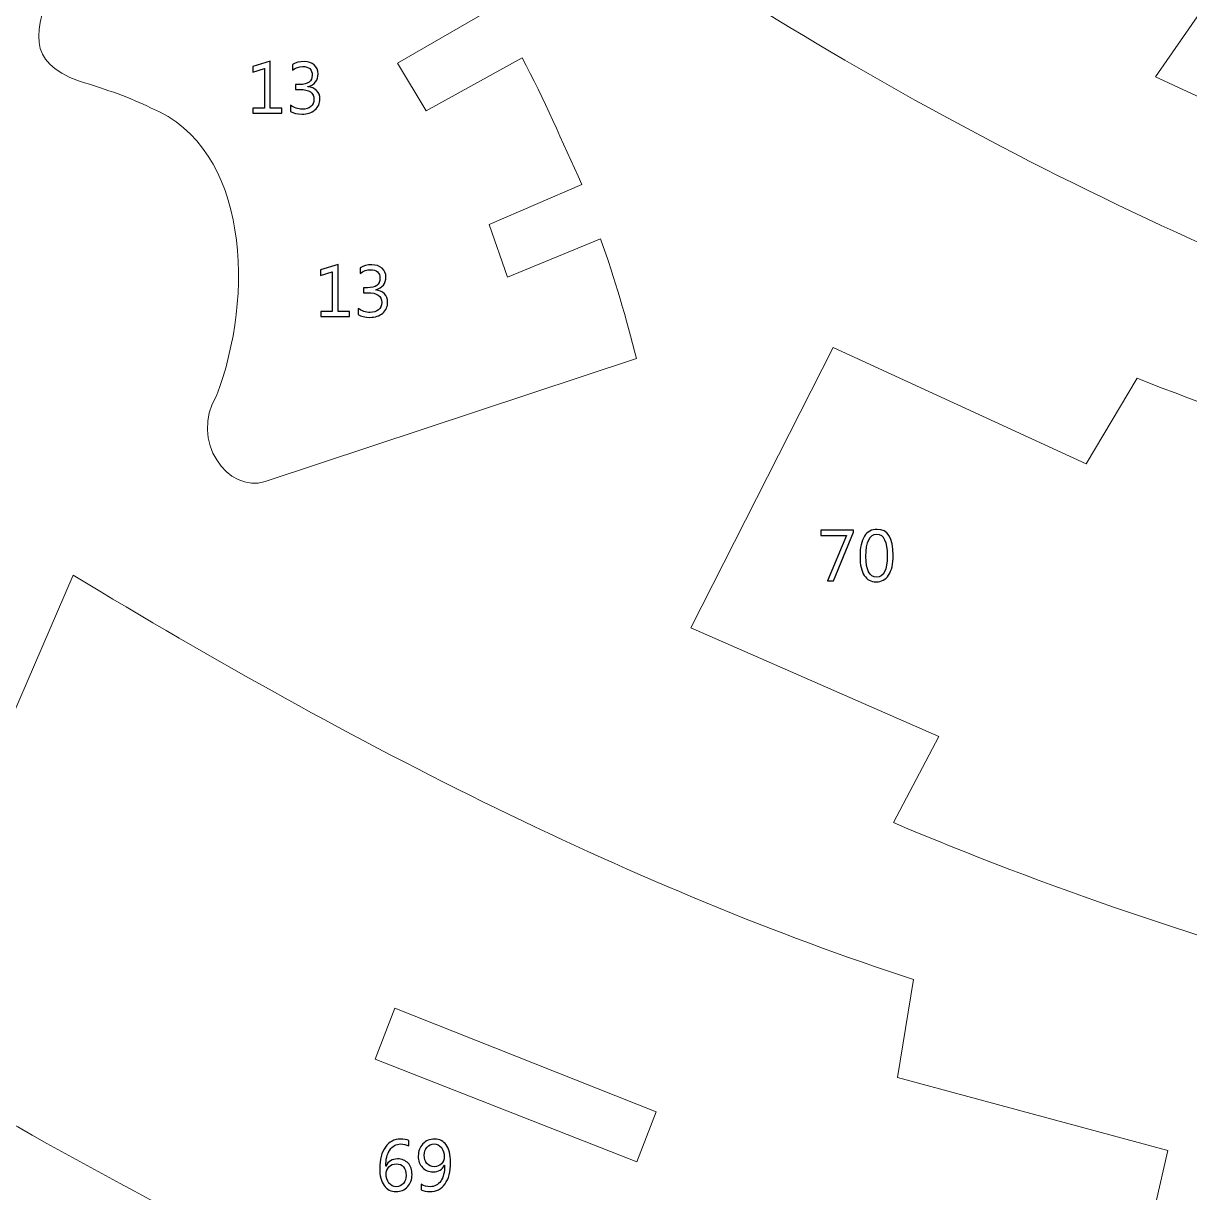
# Model space of a CAD drawing. Header units: centimetres. Extents: x -196 to 200, y -267 to 229.
# Drawn here: x 69.9 to 138.5, y -188.7 to -120 of the extents above; entities that cross this region are included whole.
import ezdxf

# ---------------------------------------------------------------- set-up
doc = ezdxf.new("R2010")
doc.units = ezdxf.units.CM
doc.header["$MEASUREMENT"] = 0
doc.layers.add('Camada 1', color=7, linetype='Continuous')
doc.layers.add('Camada 2', color=20, linetype='Continuous')

msp = doc.modelspace()

# ---------------------------------------------------------------- linework, layer by layer
at = {"layer": 'Camada 1', "lineweight": 9}
for points, knots in [([(72.549, -114.833), (72.367, -115.71), (72.107, -116.29), (71.643, -117.443), (71.643, -117.443), (70.612, -120.453), (70.022, -122.19), (73.215, -123.368), (73.215, -123.368), (74.856, -123.845), (76.237, -124.366), (77.403, -124.923), (77.403, -124.923), (83.232, -127.334), (83.511, -136.025), (81.277, -141.868), (81.277, -141.868), (79.673, -144.482), (81.959, -147.637), (84.142, -146.905), (84.142, -146.905), (84.142, -146.905), (105.98, -139.677), (105.98, -139.677), (105.98, -139.677), (105.352, -137.307), (104.71, -135.013), (103.865, -132.643), (103.865, -132.643), (103.865, -132.643), (98.387, -134.885), (98.387, -134.885), (98.387, -134.885), (98.387, -134.885), (97.304, -131.796), (97.304, -131.796), (97.304, -131.796), (97.304, -131.796), (102.758, -129.44), (102.758, -129.44), (102.758, -129.44), (101.573, -126.874), (100.557, -124.432), (99.246, -121.995), (99.246, -121.995), (99.246, -121.995), (93.611, -125.109), (93.611, -125.109), (93.611, -125.109), (93.611, -125.109), (91.923, -122.31), (91.923, -122.31), (91.923, -122.31), (91.923, -122.31), (97.523, -119.079), (97.523, -119.079), (97.523, -119.079), (96.238, -116.905), (95.022, -115.05), (93.666, -113.077), (93.666, -113.077), (93.666, -113.077), (88.471, -116.509), (88.471, -116.509), (88.471, -116.509), (88.471, -116.509), (86.695, -113.81), (86.695, -113.81), (86.695, -113.81), (86.695, -113.81), (91.574, -110.498), (91.574, -110.498), (91.574, -110.498), (90.125, -108.481), (88.778, -106.324), (87.444, -104.26), (87.444, -104.26), (87.444, -104.26), (82.119, -107.53), (82.119, -107.53), (82.119, -107.53), (82.119, -107.53), (80.676, -104.692), (80.676, -104.692), (80.676, -104.692), (80.676, -104.692), (85.937, -101.242), (85.937, -101.242), (85.937, -101.242), (80.864, -91.251), (87.783, -83.659), (95.45, -82.032), (95.45, -82.032), (111.827, -78.736), (125.912, -80.217), (140.985, -88.407), (140.985, -88.407), (151.218, -93.703), (161.314, -100.031), (171.328, -106.398), (171.328, -106.398), (177.467, -109.724), (181.699, -112.987), (188.716, -115.384), (188.716, -115.384), (190.896, -116.055), (192.133, -116.453), (192.952, -116.022), (192.952, -116.022), (196.214, -110.745), (198.19, -102.955), (197.776, -85.435), (197.776, -85.435), (196.669, -70.351), (195.551, -62.919), (192.218, -57.673), (192.218, -57.673), (186.973, -54.716), (169.867, -55.257), (147.136, -57.508), (147.136, -57.508), (131.267, -58.685), (114.668, -61.735), (97.149, -61.45), (97.149, -61.45), (89.243, -61.195), (83.236, -50.973), (75.512, -39.291), (75.512, -39.291), (71.321, -39.98), (67.901, -39.301), (65.657, -37.387), (65.657, -37.387), (63.487, -35.267), (62.27, -32.758), (62.315, -29.791), (62.315, -29.791), (62.324, -28.945), (61.732, -28.634), (60.794, -28.974), (60.794, -28.974), (49.44, -31.305), (38.672, -32.623), (28.761, -32.549), (28.761, -32.549), (28.761, -32.549), (22.226, -32.667), (22.226, -32.667), (22.226, -32.667), (13.207, -32.835), (7.663, -34.522), (6.225, -40.138), (6.225, -40.138), (5.891, -41.772), (5.965, -52.796), (5.949, -54.917), (5.949, -54.917), (5.949, -54.917), (5.985, -77.124), (5.985, -77.124), (5.985, -77.124), (5.985, -77.124), (26.583, -77.152), (26.583, -77.152), (26.583, -77.152), (26.583, -77.152), (26.551, -80.432), (26.551, -80.432), (26.551, -80.432), (26.551, -80.432), (5.981, -80.488), (5.981, -80.488), (5.981, -80.488), (5.981, -80.488), (6.076, -108.129), (6.076, -108.129), (6.076, -108.129), (6.076, -108.129), (12.015, -108.726), (12.015, -108.726), (12.015, -108.726), (12.015, -108.726), (14.903, -92.526), (14.903, -92.526), (14.903, -92.526), (14.903, -92.526), (33.333, -95.25), (33.333, -95.25), (33.333, -95.25), (33.333, -95.25), (30.302, -110.86), (30.302, -110.86), (30.302, -110.86), (30.302, -110.86), (39.992, -111.857), (39.992, -111.857), (39.992, -111.857), (40.037, -107.986), (40.484, -104.303), (41.449, -100.895), (41.449, -100.895), (42.749, -96.388), (44.348, -92.988), (46.73, -92.214), (46.73, -92.214), (46.73, -92.214), (66.166, -92.217), (66.166, -92.217), (66.166, -92.217), (67.551, -92.289), (68.173, -94.511), (67.715, -97.98), (67.715, -97.98), (67.349, -101.738), (64.736, -104.845), (63.332, -108.783), (63.332, -108.783), (62.403, -111.39), (62.638, -111.893), (64.698, -111.879), (64.698, -111.879), (64.698, -111.879), (71.124, -111.848), (71.124, -111.848), (71.124, -111.848), (71.986, -112.123), (72.777, -113.24), (72.549, -114.833)], [0, 0, 0, 0, 0.017241, 0.017241, 0.017241, 0.017241, 0.034483, 0.034483, 0.034483, 0.034483, 0.051724, 0.051724, 0.051724, 0.051724, 0.068966, 0.068966, 0.068966, 0.068966, 0.086207, 0.086207, 0.086207, 0.086207, 0.103448, 0.103448, 0.103448, 0.103448, 0.12069, 0.12069, 0.12069, 0.12069, 0.137931, 0.137931, 0.137931, 0.137931, 0.155172, 0.155172, 0.155172, 0.155172, 0.172414, 0.172414, 0.172414, 0.172414, 0.189655, 0.189655, 0.189655, 0.189655, 0.206897, 0.206897, 0.206897, 0.206897, 0.224138, 0.224138, 0.224138, 0.224138, 0.241379, 0.241379, 0.241379, 0.241379, 0.258621, 0.258621, 0.258621, 0.258621, 0.275862, 0.275862, 0.275862, 0.275862, 0.293103, 0.293103, 0.293103, 0.293103, 0.310345, 0.310345, 0.310345, 0.310345, 0.327586, 0.327586, 0.327586, 0.327586, 0.344828, 0.344828, 0.344828, 0.344828, 0.362069, 0.362069, 0.362069, 0.362069, 0.37931, 0.37931, 0.37931, 0.37931, 0.396552, 0.396552, 0.396552, 0.396552, 0.413793, 0.413793, 0.413793, 0.413793, 0.431034, 0.431034, 0.431034, 0.431034, 0.448276, 0.448276, 0.448276, 0.448276, 0.465517, 0.465517, 0.465517, 0.465517, 0.482759, 0.482759, 0.482759, 0.482759, 0.5, 0.5, 0.5, 0.5, 0.517241, 0.517241, 0.517241, 0.517241, 0.534483, 0.534483, 0.534483, 0.534483, 0.551724, 0.551724, 0.551724, 0.551724, 0.568966, 0.568966, 0.568966, 0.568966, 0.586207, 0.586207, 0.586207, 0.586207, 0.603448, 0.603448, 0.603448, 0.603448, 0.62069, 0.62069, 0.62069, 0.62069, 0.637931, 0.637931, 0.637931, 0.637931, 0.655172, 0.655172, 0.655172, 0.655172, 0.672414, 0.672414, 0.672414, 0.672414, 0.689655, 0.689655, 0.689655, 0.689655, 0.706897, 0.706897, 0.706897, 0.706897, 0.724138, 0.724138, 0.724138, 0.724138, 0.741379, 0.741379, 0.741379, 0.741379, 0.758621, 0.758621, 0.758621, 0.758621, 0.775862, 0.775862, 0.775862, 0.775862, 0.793103, 0.793103, 0.793103, 0.793103, 0.810345, 0.810345, 0.810345, 0.810345, 0.827586, 0.827586, 0.827586, 0.827586, 0.844828, 0.844828, 0.844828, 0.844828, 0.862069, 0.862069, 0.862069, 0.862069, 0.87931, 0.87931, 0.87931, 0.87931, 0.896552, 0.896552, 0.896552, 0.896552, 0.913793, 0.913793, 0.913793, 0.913793, 0.931034, 0.931034, 0.931034, 0.931034, 0.948276, 0.948276, 0.948276, 0.948276, 0.965517, 0.965517, 0.965517, 0.965517, 1, 1, 1, 1]), ([(100.119, -110.354), (100.119, -110.354), (120.239, -88.184), (120.239, -88.184), (120.239, -88.184), (134.983, -98.226), (151.187, -106.417), (168.782, -112.844), (168.782, -112.844), (168.782, -112.844), (164.819, -119.521), (164.819, -119.521), (164.819, -119.521), (164.819, -119.521), (145.181, -110.591), (145.181, -110.591), (145.181, -110.591), (145.181, -110.591), (136.499, -123.117), (136.499, -123.117), (136.499, -123.117), (136.499, -123.117), (157.447, -132.815), (157.447, -132.815), (157.447, -132.815), (157.447, -132.815), (153.954, -138.951), (153.954, -138.951), (153.954, -138.951), (134.158, -131.661), (116.306, -122.017), (100.119, -110.354)], [0, 0, 0, 0, 0.111111, 0.111111, 0.111111, 0.111111, 0.222222, 0.222222, 0.222222, 0.222222, 0.333333, 0.333333, 0.333333, 0.333333, 0.444444, 0.444444, 0.444444, 0.444444, 0.555556, 0.555556, 0.555556, 0.555556, 0.666667, 0.666667, 0.666667, 0.666667, 0.777778, 0.777778, 0.777778, 0.777778, 1, 1, 1, 1]), ([(117.54, -139.036), (117.54, -139.036), (132.419, -145.867), (132.419, -145.867), (132.419, -145.867), (132.419, -145.867), (135.404, -140.832), (135.404, -140.832), (135.404, -140.832), (151.179, -147.121), (169.142, -151.221), (188.373, -154.05), (188.373, -154.05), (188.373, -154.05), (179.868, -182.72), (179.868, -182.72), (179.868, -182.72), (158.743, -179.769), (139.087, -174.613), (121.088, -166.97), (121.088, -166.97), (121.088, -166.97), (123.748, -161.903), (123.748, -161.903), (123.748, -161.903), (123.748, -161.903), (109.164, -155.519), (109.164, -155.519), (109.164, -155.519), (109.164, -155.519), (117.54, -139.036), (117.54, -139.036)], [0, 0, 0, 0, 0.111111, 0.111111, 0.111111, 0.111111, 0.222222, 0.222222, 0.222222, 0.222222, 0.333333, 0.333333, 0.333333, 0.333333, 0.444444, 0.444444, 0.444444, 0.444444, 0.555556, 0.555556, 0.555556, 0.555556, 0.666667, 0.666667, 0.666667, 0.666667, 0.777778, 0.777778, 0.777778, 0.777778, 1, 1, 1, 1]), ([(137.205, -186.246), (137.205, -186.246), (121.328, -181.951), (121.328, -181.951), (121.328, -181.951), (121.328, -181.951), (122.251, -176.189), (122.251, -176.189), (122.251, -176.189), (106.028, -170.906), (89.52, -162.548), (72.846, -152.408), (72.846, -152.408), (72.846, -152.408), (61.029, -179.783), (61.029, -179.783), (61.029, -179.783), (79.243, -191.043), (97.737, -199.676), (116.547, -205.347), (116.547, -205.347), (116.547, -205.347), (117.742, -199.768), (117.742, -199.768), (117.742, -199.768), (117.742, -199.768), (133.104, -204.216), (133.104, -204.216), (133.104, -204.216), (133.104, -204.216), (137.205, -186.246), (137.205, -186.246)], [0, 0, 0, 0, 0.111111, 0.111111, 0.111111, 0.111111, 0.222222, 0.222222, 0.222222, 0.222222, 0.333333, 0.333333, 0.333333, 0.333333, 0.444444, 0.444444, 0.444444, 0.444444, 0.555556, 0.555556, 0.555556, 0.555556, 0.666667, 0.666667, 0.666667, 0.666667, 0.777778, 0.777778, 0.777778, 0.777778, 1, 1, 1, 1]), ([(107.133, -183.978), (107.133, -183.978), (105.988, -186.928), (105.988, -186.928), (105.988, -186.928), (105.988, -186.928), (90.607, -180.879), (90.607, -180.879), (90.607, -180.879), (90.607, -180.879), (91.762, -177.885), (91.762, -177.885), (91.762, -177.885), (91.762, -177.885), (107.133, -183.978), (107.133, -183.978)], [0, 0, 0, 0, 0.2, 0.2, 0.2, 0.2, 0.4, 0.4, 0.4, 0.4, 0.6, 0.6, 0.6, 0.6, 1, 1, 1, 1])]:
    msp.add_open_spline(points, degree=3, knots=knots, dxfattribs=at)
at = {"layer": 'Camada 2'}
for points, knots in [([(85.112, -125.25), (85.112, -125.25), (83.422, -125.25), (83.422, -125.25), (83.422, -125.25), (83.422, -125.25), (83.422, -124.951), (83.422, -124.951), (83.422, -124.951), (83.422, -124.951), (84.096, -124.951), (84.096, -124.951), (84.096, -124.951), (84.096, -124.951), (84.096, -122.628), (84.096, -122.628), (84.096, -122.628), (84.096, -122.628), (83.405, -122.834), (83.405, -122.834), (83.405, -122.834), (83.405, -122.834), (83.405, -122.51), (83.405, -122.51), (83.405, -122.51), (83.405, -122.51), (84.438, -122.194), (84.438, -122.194), (84.438, -122.194), (84.438, -122.194), (84.438, -124.951), (84.438, -124.951), (84.438, -124.951), (84.438, -124.951), (85.112, -124.951), (85.112, -124.951), (85.112, -124.951), (85.112, -124.951), (85.112, -125.25), (85.112, -125.25)], [0, 0, 0, 0, 0.090909, 0.090909, 0.090909, 0.090909, 0.181818, 0.181818, 0.181818, 0.181818, 0.272727, 0.272727, 0.272727, 0.272727, 0.363636, 0.363636, 0.363636, 0.363636, 0.454545, 0.454545, 0.454545, 0.454545, 0.545455, 0.545455, 0.545455, 0.545455, 0.636364, 0.636364, 0.636364, 0.636364, 0.727273, 0.727273, 0.727273, 0.727273, 0.818182, 0.818182, 0.818182, 0.818182, 1, 1, 1, 1]), ([(85.628, -125.139), (85.628, -125.139), (85.628, -124.772), (85.628, -124.772), (85.628, -124.772), (85.832, -124.934), (86.064, -125.015), (86.32, -125.015), (86.32, -125.015), (86.529, -125.015), (86.696, -124.963), (86.82, -124.858), (86.82, -124.858), (86.945, -124.754), (87.007, -124.613), (87.007, -124.437), (87.007, -124.437), (87.007, -124.045), (86.729, -123.85), (86.175, -123.85), (86.175, -123.85), (86.175, -123.85), (85.927, -123.85), (85.927, -123.85), (85.927, -123.85), (85.927, -123.85), (85.927, -123.56), (85.927, -123.56), (85.927, -123.56), (85.927, -123.56), (86.163, -123.56), (86.163, -123.56), (86.163, -123.56), (86.658, -123.56), (86.904, -123.376), (86.904, -123.01), (86.904, -123.01), (86.904, -122.67), (86.716, -122.501), (86.339, -122.501), (86.339, -122.501), (86.128, -122.501), (85.93, -122.572), (85.743, -122.715), (85.743, -122.715), (85.743, -122.715), (85.743, -122.382), (85.743, -122.382), (85.743, -122.382), (85.935, -122.268), (86.162, -122.211), (86.424, -122.211), (86.424, -122.211), (86.675, -122.211), (86.877, -122.278), (87.028, -122.411), (87.028, -122.411), (87.179, -122.544), (87.254, -122.715), (87.254, -122.924), (87.254, -122.924), (87.254, -123.317), (87.054, -123.57), (86.654, -123.683), (86.654, -123.683), (86.654, -123.683), (86.654, -123.691), (86.654, -123.691), (86.654, -123.691), (86.869, -123.712), (87.039, -123.787), (87.166, -123.917), (87.166, -123.917), (87.293, -124.047), (87.357, -124.21), (87.357, -124.404), (87.357, -124.404), (87.357, -124.673), (87.261, -124.889), (87.068, -125.054), (87.068, -125.054), (86.875, -125.218), (86.621, -125.301), (86.306, -125.301), (86.306, -125.301), (86.022, -125.301), (85.796, -125.247), (85.628, -125.139)], [0, 0, 0, 0, 0.043478, 0.043478, 0.043478, 0.043478, 0.086957, 0.086957, 0.086957, 0.086957, 0.130435, 0.130435, 0.130435, 0.130435, 0.173913, 0.173913, 0.173913, 0.173913, 0.217391, 0.217391, 0.217391, 0.217391, 0.26087, 0.26087, 0.26087, 0.26087, 0.304348, 0.304348, 0.304348, 0.304348, 0.347826, 0.347826, 0.347826, 0.347826, 0.391304, 0.391304, 0.391304, 0.391304, 0.434783, 0.434783, 0.434783, 0.434783, 0.478261, 0.478261, 0.478261, 0.478261, 0.521739, 0.521739, 0.521739, 0.521739, 0.565217, 0.565217, 0.565217, 0.565217, 0.608696, 0.608696, 0.608696, 0.608696, 0.652174, 0.652174, 0.652174, 0.652174, 0.695652, 0.695652, 0.695652, 0.695652, 0.73913, 0.73913, 0.73913, 0.73913, 0.782609, 0.782609, 0.782609, 0.782609, 0.826087, 0.826087, 0.826087, 0.826087, 0.869565, 0.869565, 0.869565, 0.869565, 0.913043, 0.913043, 0.913043, 0.913043, 1, 1, 1, 1]), ([(89.096, -137.203), (89.096, -137.203), (87.406, -137.203), (87.406, -137.203), (87.406, -137.203), (87.406, -137.203), (87.406, -136.904), (87.406, -136.904), (87.406, -136.904), (87.406, -136.904), (88.08, -136.904), (88.08, -136.904), (88.08, -136.904), (88.08, -136.904), (88.08, -134.581), (88.08, -134.581), (88.08, -134.581), (88.08, -134.581), (87.389, -134.787), (87.389, -134.787), (87.389, -134.787), (87.389, -134.787), (87.389, -134.463), (87.389, -134.463), (87.389, -134.463), (87.389, -134.463), (88.422, -134.147), (88.422, -134.147), (88.422, -134.147), (88.422, -134.147), (88.422, -136.904), (88.422, -136.904), (88.422, -136.904), (88.422, -136.904), (89.096, -136.904), (89.096, -136.904), (89.096, -136.904), (89.096, -136.904), (89.096, -137.203), (89.096, -137.203)], [0, 0, 0, 0, 0.090909, 0.090909, 0.090909, 0.090909, 0.181818, 0.181818, 0.181818, 0.181818, 0.272727, 0.272727, 0.272727, 0.272727, 0.363636, 0.363636, 0.363636, 0.363636, 0.454545, 0.454545, 0.454545, 0.454545, 0.545455, 0.545455, 0.545455, 0.545455, 0.636364, 0.636364, 0.636364, 0.636364, 0.727273, 0.727273, 0.727273, 0.727273, 0.818182, 0.818182, 0.818182, 0.818182, 1, 1, 1, 1]), ([(89.613, -137.092), (89.613, -137.092), (89.613, -136.725), (89.613, -136.725), (89.613, -136.725), (89.817, -136.887), (90.048, -136.968), (90.305, -136.968), (90.305, -136.968), (90.514, -136.968), (90.68, -136.916), (90.805, -136.811), (90.805, -136.811), (90.929, -136.707), (90.991, -136.566), (90.991, -136.389), (90.991, -136.389), (90.991, -135.998), (90.714, -135.803), (90.16, -135.803), (90.16, -135.803), (90.16, -135.803), (89.911, -135.803), (89.911, -135.803), (89.911, -135.803), (89.911, -135.803), (89.911, -135.512), (89.911, -135.512), (89.911, -135.512), (89.911, -135.512), (90.147, -135.512), (90.147, -135.512), (90.147, -135.512), (90.642, -135.512), (90.889, -135.329), (90.889, -134.963), (90.889, -134.963), (90.889, -134.623), (90.7, -134.454), (90.323, -134.454), (90.323, -134.454), (90.113, -134.454), (89.914, -134.525), (89.728, -134.667), (89.728, -134.667), (89.728, -134.667), (89.728, -134.335), (89.728, -134.335), (89.728, -134.335), (89.92, -134.221), (90.147, -134.164), (90.408, -134.164), (90.408, -134.164), (90.66, -134.164), (90.861, -134.231), (91.012, -134.364), (91.012, -134.364), (91.163, -134.497), (91.239, -134.668), (91.239, -134.877), (91.239, -134.877), (91.239, -135.27), (91.039, -135.523), (90.638, -135.635), (90.638, -135.635), (90.638, -135.635), (90.638, -135.644), (90.638, -135.644), (90.638, -135.644), (90.853, -135.665), (91.024, -135.74), (91.15, -135.87), (91.15, -135.87), (91.278, -136), (91.341, -136.163), (91.341, -136.357), (91.341, -136.357), (91.341, -136.626), (91.245, -136.842), (91.052, -137.007), (91.052, -137.007), (90.859, -137.171), (90.606, -137.254), (90.29, -137.254), (90.29, -137.254), (90.007, -137.254), (89.78, -137.2), (89.613, -137.092)], [0, 0, 0, 0, 0.043478, 0.043478, 0.043478, 0.043478, 0.086957, 0.086957, 0.086957, 0.086957, 0.130435, 0.130435, 0.130435, 0.130435, 0.173913, 0.173913, 0.173913, 0.173913, 0.217391, 0.217391, 0.217391, 0.217391, 0.26087, 0.26087, 0.26087, 0.26087, 0.304348, 0.304348, 0.304348, 0.304348, 0.347826, 0.347826, 0.347826, 0.347826, 0.391304, 0.391304, 0.391304, 0.391304, 0.434783, 0.434783, 0.434783, 0.434783, 0.478261, 0.478261, 0.478261, 0.478261, 0.521739, 0.521739, 0.521739, 0.521739, 0.565217, 0.565217, 0.565217, 0.565217, 0.608696, 0.608696, 0.608696, 0.608696, 0.652174, 0.652174, 0.652174, 0.652174, 0.695652, 0.695652, 0.695652, 0.695652, 0.73913, 0.73913, 0.73913, 0.73913, 0.782609, 0.782609, 0.782609, 0.782609, 0.826087, 0.826087, 0.826087, 0.826087, 0.869565, 0.869565, 0.869565, 0.869565, 0.913043, 0.913043, 0.913043, 0.913043, 1, 1, 1, 1]), ([(118.741, -149.88), (118.741, -149.88), (117.559, -152.76), (117.559, -152.76), (117.559, -152.76), (117.559, -152.76), (117.204, -152.76), (117.204, -152.76), (117.204, -152.76), (117.204, -152.76), (118.323, -150.08), (118.323, -150.08), (118.323, -150.08), (118.323, -150.08), (116.816, -150.08), (116.816, -150.08), (116.816, -150.08), (116.816, -150.08), (116.816, -149.773), (116.816, -149.773), (116.816, -149.773), (116.816, -149.773), (118.741, -149.773), (118.741, -149.773), (118.741, -149.773), (118.741, -149.773), (118.741, -149.88), (118.741, -149.88)], [0, 0, 0, 0, 0.125, 0.125, 0.125, 0.125, 0.25, 0.25, 0.25, 0.25, 0.375, 0.375, 0.375, 0.375, 0.5, 0.5, 0.5, 0.5, 0.625, 0.625, 0.625, 0.625, 0.75, 0.75, 0.75, 0.75, 1, 1, 1, 1]), ([(120.058, -152.812), (119.762, -152.812), (119.531, -152.684), (119.365, -152.43), (119.365, -152.43), (119.2, -152.176), (119.116, -151.808), (119.116, -151.327), (119.116, -151.327), (119.116, -150.799), (119.203, -150.399), (119.376, -150.129), (119.376, -150.129), (119.549, -149.858), (119.799, -149.722), (120.125, -149.722), (120.125, -149.722), (120.75, -149.722), (121.063, -150.232), (121.063, -151.254), (121.063, -151.254), (121.063, -151.76), (120.974, -152.146), (120.798, -152.413), (120.798, -152.413), (120.622, -152.679), (120.375, -152.812), (120.058, -152.812)], [0, 0, 0, 0, 0.125, 0.125, 0.125, 0.125, 0.25, 0.25, 0.25, 0.25, 0.375, 0.375, 0.375, 0.375, 0.5, 0.5, 0.5, 0.5, 0.625, 0.625, 0.625, 0.625, 0.75, 0.75, 0.75, 0.75, 1, 1, 1, 1]), ([(120.106, -150.012), (119.68, -150.012), (119.466, -150.445), (119.466, -151.311), (119.466, -151.311), (119.466, -152.121), (119.676, -152.526), (120.094, -152.526), (120.094, -152.526), (120.506, -152.526), (120.713, -152.114), (120.713, -151.291), (120.713, -151.291), (120.713, -150.438), (120.511, -150.012), (120.106, -150.012)], [0, 0, 0, 0, 0.2, 0.2, 0.2, 0.2, 0.4, 0.4, 0.4, 0.4, 0.6, 0.6, 0.6, 0.6, 1, 1, 1, 1]), ([(92.59, -185.666), (92.59, -185.666), (92.59, -185.989), (92.59, -185.989), (92.59, -185.989), (92.436, -185.911), (92.274, -185.871), (92.103, -185.871), (92.103, -185.871), (91.838, -185.871), (91.626, -185.989), (91.467, -186.225), (91.467, -186.225), (91.308, -186.461), (91.229, -186.778), (91.229, -187.174), (91.229, -187.174), (91.229, -187.174), (91.237, -187.174), (91.237, -187.174), (91.237, -187.174), (91.376, -186.891), (91.603, -186.75), (91.92, -186.75), (91.92, -186.75), (92.181, -186.75), (92.388, -186.834), (92.542, -187.001), (92.542, -187.001), (92.697, -187.169), (92.774, -187.393), (92.774, -187.674), (92.774, -187.674), (92.774, -187.967), (92.685, -188.207), (92.509, -188.392), (92.509, -188.392), (92.333, -188.578), (92.109, -188.67), (91.837, -188.67), (91.837, -188.67), (91.537, -188.67), (91.301, -188.551), (91.13, -188.312), (91.13, -188.312), (90.96, -188.073), (90.874, -187.737), (90.874, -187.305), (90.874, -187.305), (90.874, -186.78), (90.986, -186.362), (91.209, -186.05), (91.209, -186.05), (91.433, -185.737), (91.728, -185.58), (92.094, -185.58), (92.094, -185.58), (92.303, -185.58), (92.468, -185.609), (92.59, -185.666)], [0, 0, 0, 0, 0.0625, 0.0625, 0.0625, 0.0625, 0.125, 0.125, 0.125, 0.125, 0.1875, 0.1875, 0.1875, 0.1875, 0.25, 0.25, 0.25, 0.25, 0.3125, 0.3125, 0.3125, 0.3125, 0.375, 0.375, 0.375, 0.375, 0.4375, 0.4375, 0.4375, 0.4375, 0.5, 0.5, 0.5, 0.5, 0.5625, 0.5625, 0.5625, 0.5625, 0.625, 0.625, 0.625, 0.625, 0.6875, 0.6875, 0.6875, 0.6875, 0.75, 0.75, 0.75, 0.75, 0.8125, 0.8125, 0.8125, 0.8125, 0.875, 0.875, 0.875, 0.875, 1, 1, 1, 1]), ([(93.303, -188.571), (93.303, -188.571), (93.303, -188.243), (93.303, -188.243), (93.303, -188.243), (93.469, -188.337), (93.646, -188.384), (93.832, -188.384), (93.832, -188.384), (94.102, -188.384), (94.314, -188.275), (94.464, -188.057), (94.464, -188.057), (94.614, -187.838), (94.69, -187.527), (94.69, -187.125), (94.69, -187.125), (94.687, -187.127), (94.684, -187.127), (94.681, -187.125), (94.681, -187.125), (94.554, -187.381), (94.331, -187.51), (94.016, -187.51), (94.016, -187.51), (93.759, -187.51), (93.55, -187.423), (93.386, -187.249), (93.386, -187.249), (93.222, -187.076), (93.141, -186.852), (93.141, -186.578), (93.141, -186.578), (93.141, -186.287), (93.23, -186.047), (93.41, -185.861), (93.41, -185.861), (93.59, -185.674), (93.82, -185.58), (94.101, -185.58), (94.101, -185.58), (94.395, -185.58), (94.624, -185.697), (94.789, -185.93), (94.789, -185.93), (94.953, -186.162), (95.036, -186.502), (95.036, -186.946), (95.036, -186.946), (95.036, -187.498), (94.929, -187.924), (94.715, -188.222), (94.715, -188.222), (94.501, -188.521), (94.204, -188.67), (93.823, -188.67), (93.823, -188.67), (93.624, -188.67), (93.45, -188.637), (93.303, -188.571)], [0, 0, 0, 0, 0.0625, 0.0625, 0.0625, 0.0625, 0.125, 0.125, 0.125, 0.125, 0.1875, 0.1875, 0.1875, 0.1875, 0.25, 0.25, 0.25, 0.25, 0.3125, 0.3125, 0.3125, 0.3125, 0.375, 0.375, 0.375, 0.375, 0.4375, 0.4375, 0.4375, 0.4375, 0.5, 0.5, 0.5, 0.5, 0.5625, 0.5625, 0.5625, 0.5625, 0.625, 0.625, 0.625, 0.625, 0.6875, 0.6875, 0.6875, 0.6875, 0.75, 0.75, 0.75, 0.75, 0.8125, 0.8125, 0.8125, 0.8125, 0.875, 0.875, 0.875, 0.875, 1, 1, 1, 1]), ([(94.069, -185.871), (93.904, -185.871), (93.767, -185.933), (93.656, -186.057), (93.656, -186.057), (93.546, -186.182), (93.491, -186.339), (93.491, -186.532), (93.491, -186.532), (93.491, -186.741), (93.545, -186.906), (93.653, -187.027), (93.653, -187.027), (93.761, -187.147), (93.907, -187.206), (94.092, -187.206), (94.092, -187.206), (94.253, -187.206), (94.389, -187.152), (94.501, -187.042), (94.501, -187.042), (94.612, -186.932), (94.668, -186.798), (94.668, -186.64), (94.668, -186.64), (94.668, -186.413), (94.613, -186.228), (94.502, -186.086), (94.502, -186.086), (94.391, -185.943), (94.247, -185.871), (94.069, -185.871)], [0, 0, 0, 0, 0.111111, 0.111111, 0.111111, 0.111111, 0.222222, 0.222222, 0.222222, 0.222222, 0.333333, 0.333333, 0.333333, 0.333333, 0.444444, 0.444444, 0.444444, 0.444444, 0.555556, 0.555556, 0.555556, 0.555556, 0.666667, 0.666667, 0.666667, 0.666667, 0.777778, 0.777778, 0.777778, 0.777778, 1, 1, 1, 1]), ([(91.844, -187.04), (91.667, -187.04), (91.525, -187.1), (91.415, -187.219), (91.415, -187.219), (91.305, -187.34), (91.25, -187.48), (91.25, -187.643), (91.25, -187.643), (91.25, -187.848), (91.305, -188.022), (91.414, -188.168), (91.414, -188.168), (91.522, -188.312), (91.667, -188.384), (91.848, -188.384), (91.848, -188.384), (92.02, -188.384), (92.16, -188.321), (92.265, -188.195), (92.265, -188.195), (92.371, -188.069), (92.424, -187.91), (92.424, -187.716), (92.424, -187.716), (92.424, -187.505), (92.373, -187.34), (92.271, -187.219), (92.271, -187.219), (92.17, -187.1), (92.027, -187.04), (91.844, -187.04)], [0, 0, 0, 0, 0.111111, 0.111111, 0.111111, 0.111111, 0.222222, 0.222222, 0.222222, 0.222222, 0.333333, 0.333333, 0.333333, 0.333333, 0.444444, 0.444444, 0.444444, 0.444444, 0.555556, 0.555556, 0.555556, 0.555556, 0.666667, 0.666667, 0.666667, 0.666667, 0.777778, 0.777778, 0.777778, 0.777778, 1, 1, 1, 1])]:
    msp.add_open_spline(points, degree=3, knots=knots, dxfattribs=at)
at = {"layer": 'Camada 2', "lineweight": 9}
for points, knots in [([(85.112, -125.25), (85.112, -125.25), (83.422, -125.25), (83.422, -125.25), (83.422, -125.25), (83.422, -125.25), (83.422, -124.951), (83.422, -124.951), (83.422, -124.951), (83.422, -124.951), (84.096, -124.951), (84.096, -124.951), (84.096, -124.951), (84.096, -124.951), (84.096, -122.628), (84.096, -122.628), (84.096, -122.628), (84.096, -122.628), (83.405, -122.834), (83.405, -122.834), (83.405, -122.834), (83.405, -122.834), (83.405, -122.51), (83.405, -122.51), (83.405, -122.51), (83.405, -122.51), (84.438, -122.194), (84.438, -122.194), (84.438, -122.194), (84.438, -122.194), (84.438, -124.951), (84.438, -124.951), (84.438, -124.951), (84.438, -124.951), (85.112, -124.951), (85.112, -124.951), (85.112, -124.951), (85.112, -124.951), (85.112, -125.25), (85.112, -125.25)], [0, 0, 0, 0, 0.090909, 0.090909, 0.090909, 0.090909, 0.181818, 0.181818, 0.181818, 0.181818, 0.272727, 0.272727, 0.272727, 0.272727, 0.363636, 0.363636, 0.363636, 0.363636, 0.454545, 0.454545, 0.454545, 0.454545, 0.545455, 0.545455, 0.545455, 0.545455, 0.636364, 0.636364, 0.636364, 0.636364, 0.727273, 0.727273, 0.727273, 0.727273, 0.818182, 0.818182, 0.818182, 0.818182, 1, 1, 1, 1]), ([(85.628, -125.139), (85.628, -125.139), (85.628, -124.772), (85.628, -124.772), (85.628, -124.772), (85.832, -124.934), (86.064, -125.015), (86.32, -125.015), (86.32, -125.015), (86.529, -125.015), (86.696, -124.963), (86.82, -124.858), (86.82, -124.858), (86.945, -124.754), (87.007, -124.613), (87.007, -124.437), (87.007, -124.437), (87.007, -124.045), (86.729, -123.85), (86.175, -123.85), (86.175, -123.85), (86.175, -123.85), (85.927, -123.85), (85.927, -123.85), (85.927, -123.85), (85.927, -123.85), (85.927, -123.56), (85.927, -123.56), (85.927, -123.56), (85.927, -123.56), (86.163, -123.56), (86.163, -123.56), (86.163, -123.56), (86.658, -123.56), (86.904, -123.376), (86.904, -123.01), (86.904, -123.01), (86.904, -122.67), (86.716, -122.501), (86.339, -122.501), (86.339, -122.501), (86.128, -122.501), (85.93, -122.572), (85.743, -122.715), (85.743, -122.715), (85.743, -122.715), (85.743, -122.382), (85.743, -122.382), (85.743, -122.382), (85.935, -122.268), (86.162, -122.211), (86.424, -122.211), (86.424, -122.211), (86.675, -122.211), (86.877, -122.278), (87.028, -122.411), (87.028, -122.411), (87.179, -122.544), (87.254, -122.715), (87.254, -122.924), (87.254, -122.924), (87.254, -123.317), (87.054, -123.57), (86.654, -123.683), (86.654, -123.683), (86.654, -123.683), (86.654, -123.691), (86.654, -123.691), (86.654, -123.691), (86.869, -123.712), (87.039, -123.787), (87.166, -123.917), (87.166, -123.917), (87.293, -124.047), (87.357, -124.21), (87.357, -124.404), (87.357, -124.404), (87.357, -124.673), (87.261, -124.889), (87.068, -125.054), (87.068, -125.054), (86.875, -125.218), (86.621, -125.301), (86.306, -125.301), (86.306, -125.301), (86.022, -125.301), (85.796, -125.247), (85.628, -125.139)], [0, 0, 0, 0, 0.043478, 0.043478, 0.043478, 0.043478, 0.086957, 0.086957, 0.086957, 0.086957, 0.130435, 0.130435, 0.130435, 0.130435, 0.173913, 0.173913, 0.173913, 0.173913, 0.217391, 0.217391, 0.217391, 0.217391, 0.26087, 0.26087, 0.26087, 0.26087, 0.304348, 0.304348, 0.304348, 0.304348, 0.347826, 0.347826, 0.347826, 0.347826, 0.391304, 0.391304, 0.391304, 0.391304, 0.434783, 0.434783, 0.434783, 0.434783, 0.478261, 0.478261, 0.478261, 0.478261, 0.521739, 0.521739, 0.521739, 0.521739, 0.565217, 0.565217, 0.565217, 0.565217, 0.608696, 0.608696, 0.608696, 0.608696, 0.652174, 0.652174, 0.652174, 0.652174, 0.695652, 0.695652, 0.695652, 0.695652, 0.73913, 0.73913, 0.73913, 0.73913, 0.782609, 0.782609, 0.782609, 0.782609, 0.826087, 0.826087, 0.826087, 0.826087, 0.869565, 0.869565, 0.869565, 0.869565, 0.913043, 0.913043, 0.913043, 0.913043, 1, 1, 1, 1]), ([(89.096, -137.203), (89.096, -137.203), (87.406, -137.203), (87.406, -137.203), (87.406, -137.203), (87.406, -137.203), (87.406, -136.904), (87.406, -136.904), (87.406, -136.904), (87.406, -136.904), (88.08, -136.904), (88.08, -136.904), (88.08, -136.904), (88.08, -136.904), (88.08, -134.581), (88.08, -134.581), (88.08, -134.581), (88.08, -134.581), (87.389, -134.787), (87.389, -134.787), (87.389, -134.787), (87.389, -134.787), (87.389, -134.463), (87.389, -134.463), (87.389, -134.463), (87.389, -134.463), (88.422, -134.147), (88.422, -134.147), (88.422, -134.147), (88.422, -134.147), (88.422, -136.904), (88.422, -136.904), (88.422, -136.904), (88.422, -136.904), (89.096, -136.904), (89.096, -136.904), (89.096, -136.904), (89.096, -136.904), (89.096, -137.203), (89.096, -137.203)], [0, 0, 0, 0, 0.090909, 0.090909, 0.090909, 0.090909, 0.181818, 0.181818, 0.181818, 0.181818, 0.272727, 0.272727, 0.272727, 0.272727, 0.363636, 0.363636, 0.363636, 0.363636, 0.454545, 0.454545, 0.454545, 0.454545, 0.545455, 0.545455, 0.545455, 0.545455, 0.636364, 0.636364, 0.636364, 0.636364, 0.727273, 0.727273, 0.727273, 0.727273, 0.818182, 0.818182, 0.818182, 0.818182, 1, 1, 1, 1]), ([(89.613, -137.092), (89.613, -137.092), (89.613, -136.725), (89.613, -136.725), (89.613, -136.725), (89.817, -136.887), (90.048, -136.968), (90.305, -136.968), (90.305, -136.968), (90.514, -136.968), (90.68, -136.916), (90.805, -136.811), (90.805, -136.811), (90.929, -136.707), (90.991, -136.566), (90.991, -136.389), (90.991, -136.389), (90.991, -135.998), (90.714, -135.803), (90.16, -135.803), (90.16, -135.803), (90.16, -135.803), (89.911, -135.803), (89.911, -135.803), (89.911, -135.803), (89.911, -135.803), (89.911, -135.512), (89.911, -135.512), (89.911, -135.512), (89.911, -135.512), (90.147, -135.512), (90.147, -135.512), (90.147, -135.512), (90.642, -135.512), (90.889, -135.329), (90.889, -134.963), (90.889, -134.963), (90.889, -134.623), (90.7, -134.454), (90.323, -134.454), (90.323, -134.454), (90.113, -134.454), (89.914, -134.525), (89.728, -134.667), (89.728, -134.667), (89.728, -134.667), (89.728, -134.335), (89.728, -134.335), (89.728, -134.335), (89.92, -134.221), (90.147, -134.164), (90.408, -134.164), (90.408, -134.164), (90.66, -134.164), (90.861, -134.231), (91.012, -134.364), (91.012, -134.364), (91.163, -134.497), (91.239, -134.668), (91.239, -134.877), (91.239, -134.877), (91.239, -135.27), (91.039, -135.523), (90.638, -135.635), (90.638, -135.635), (90.638, -135.635), (90.638, -135.644), (90.638, -135.644), (90.638, -135.644), (90.853, -135.665), (91.024, -135.74), (91.15, -135.87), (91.15, -135.87), (91.278, -136), (91.341, -136.163), (91.341, -136.357), (91.341, -136.357), (91.341, -136.626), (91.245, -136.842), (91.052, -137.007), (91.052, -137.007), (90.859, -137.171), (90.606, -137.254), (90.29, -137.254), (90.29, -137.254), (90.007, -137.254), (89.78, -137.2), (89.613, -137.092)], [0, 0, 0, 0, 0.043478, 0.043478, 0.043478, 0.043478, 0.086957, 0.086957, 0.086957, 0.086957, 0.130435, 0.130435, 0.130435, 0.130435, 0.173913, 0.173913, 0.173913, 0.173913, 0.217391, 0.217391, 0.217391, 0.217391, 0.26087, 0.26087, 0.26087, 0.26087, 0.304348, 0.304348, 0.304348, 0.304348, 0.347826, 0.347826, 0.347826, 0.347826, 0.391304, 0.391304, 0.391304, 0.391304, 0.434783, 0.434783, 0.434783, 0.434783, 0.478261, 0.478261, 0.478261, 0.478261, 0.521739, 0.521739, 0.521739, 0.521739, 0.565217, 0.565217, 0.565217, 0.565217, 0.608696, 0.608696, 0.608696, 0.608696, 0.652174, 0.652174, 0.652174, 0.652174, 0.695652, 0.695652, 0.695652, 0.695652, 0.73913, 0.73913, 0.73913, 0.73913, 0.782609, 0.782609, 0.782609, 0.782609, 0.826087, 0.826087, 0.826087, 0.826087, 0.869565, 0.869565, 0.869565, 0.869565, 0.913043, 0.913043, 0.913043, 0.913043, 1, 1, 1, 1]), ([(118.741, -149.88), (118.741, -149.88), (117.559, -152.76), (117.559, -152.76), (117.559, -152.76), (117.559, -152.76), (117.204, -152.76), (117.204, -152.76), (117.204, -152.76), (117.204, -152.76), (118.323, -150.08), (118.323, -150.08), (118.323, -150.08), (118.323, -150.08), (116.816, -150.08), (116.816, -150.08), (116.816, -150.08), (116.816, -150.08), (116.816, -149.773), (116.816, -149.773), (116.816, -149.773), (116.816, -149.773), (118.741, -149.773), (118.741, -149.773), (118.741, -149.773), (118.741, -149.773), (118.741, -149.88), (118.741, -149.88)], [0, 0, 0, 0, 0.125, 0.125, 0.125, 0.125, 0.25, 0.25, 0.25, 0.25, 0.375, 0.375, 0.375, 0.375, 0.5, 0.5, 0.5, 0.5, 0.625, 0.625, 0.625, 0.625, 0.75, 0.75, 0.75, 0.75, 1, 1, 1, 1]), ([(120.058, -152.812), (119.762, -152.812), (119.531, -152.684), (119.365, -152.43), (119.365, -152.43), (119.2, -152.176), (119.116, -151.808), (119.116, -151.327), (119.116, -151.327), (119.116, -150.799), (119.203, -150.399), (119.376, -150.129), (119.376, -150.129), (119.549, -149.858), (119.799, -149.722), (120.125, -149.722), (120.125, -149.722), (120.75, -149.722), (121.063, -150.232), (121.063, -151.254), (121.063, -151.254), (121.063, -151.76), (120.974, -152.146), (120.798, -152.413), (120.798, -152.413), (120.622, -152.679), (120.375, -152.812), (120.058, -152.812)], [0, 0, 0, 0, 0.125, 0.125, 0.125, 0.125, 0.25, 0.25, 0.25, 0.25, 0.375, 0.375, 0.375, 0.375, 0.5, 0.5, 0.5, 0.5, 0.625, 0.625, 0.625, 0.625, 0.75, 0.75, 0.75, 0.75, 1, 1, 1, 1]), ([(120.106, -150.012), (119.68, -150.012), (119.466, -150.445), (119.466, -151.311), (119.466, -151.311), (119.466, -152.121), (119.676, -152.526), (120.094, -152.526), (120.094, -152.526), (120.506, -152.526), (120.713, -152.114), (120.713, -151.291), (120.713, -151.291), (120.713, -150.438), (120.511, -150.012), (120.106, -150.012)], [0, 0, 0, 0, 0.2, 0.2, 0.2, 0.2, 0.4, 0.4, 0.4, 0.4, 0.6, 0.6, 0.6, 0.6, 1, 1, 1, 1]), ([(92.59, -185.666), (92.59, -185.666), (92.59, -185.989), (92.59, -185.989), (92.59, -185.989), (92.436, -185.911), (92.274, -185.871), (92.103, -185.871), (92.103, -185.871), (91.838, -185.871), (91.626, -185.989), (91.467, -186.225), (91.467, -186.225), (91.308, -186.461), (91.229, -186.778), (91.229, -187.174), (91.229, -187.174), (91.229, -187.174), (91.237, -187.174), (91.237, -187.174), (91.237, -187.174), (91.376, -186.891), (91.603, -186.75), (91.92, -186.75), (91.92, -186.75), (92.181, -186.75), (92.388, -186.834), (92.542, -187.001), (92.542, -187.001), (92.697, -187.169), (92.774, -187.393), (92.774, -187.674), (92.774, -187.674), (92.774, -187.967), (92.685, -188.207), (92.509, -188.392), (92.509, -188.392), (92.333, -188.578), (92.109, -188.67), (91.837, -188.67), (91.837, -188.67), (91.537, -188.67), (91.301, -188.551), (91.13, -188.312), (91.13, -188.312), (90.96, -188.073), (90.874, -187.737), (90.874, -187.305), (90.874, -187.305), (90.874, -186.78), (90.986, -186.362), (91.209, -186.05), (91.209, -186.05), (91.433, -185.737), (91.728, -185.58), (92.094, -185.58), (92.094, -185.58), (92.303, -185.58), (92.468, -185.609), (92.59, -185.666)], [0, 0, 0, 0, 0.0625, 0.0625, 0.0625, 0.0625, 0.125, 0.125, 0.125, 0.125, 0.1875, 0.1875, 0.1875, 0.1875, 0.25, 0.25, 0.25, 0.25, 0.3125, 0.3125, 0.3125, 0.3125, 0.375, 0.375, 0.375, 0.375, 0.4375, 0.4375, 0.4375, 0.4375, 0.5, 0.5, 0.5, 0.5, 0.5625, 0.5625, 0.5625, 0.5625, 0.625, 0.625, 0.625, 0.625, 0.6875, 0.6875, 0.6875, 0.6875, 0.75, 0.75, 0.75, 0.75, 0.8125, 0.8125, 0.8125, 0.8125, 0.875, 0.875, 0.875, 0.875, 1, 1, 1, 1]), ([(93.303, -188.571), (93.303, -188.571), (93.303, -188.243), (93.303, -188.243), (93.303, -188.243), (93.469, -188.337), (93.646, -188.384), (93.832, -188.384), (93.832, -188.384), (94.102, -188.384), (94.314, -188.275), (94.464, -188.057), (94.464, -188.057), (94.614, -187.838), (94.69, -187.527), (94.69, -187.125), (94.69, -187.125), (94.687, -187.127), (94.684, -187.127), (94.681, -187.125), (94.681, -187.125), (94.554, -187.381), (94.331, -187.51), (94.016, -187.51), (94.016, -187.51), (93.759, -187.51), (93.55, -187.423), (93.386, -187.249), (93.386, -187.249), (93.222, -187.076), (93.141, -186.852), (93.141, -186.578), (93.141, -186.578), (93.141, -186.287), (93.23, -186.047), (93.41, -185.861), (93.41, -185.861), (93.59, -185.674), (93.82, -185.58), (94.101, -185.58), (94.101, -185.58), (94.395, -185.58), (94.624, -185.697), (94.789, -185.93), (94.789, -185.93), (94.953, -186.162), (95.036, -186.502), (95.036, -186.946), (95.036, -186.946), (95.036, -187.498), (94.929, -187.924), (94.715, -188.222), (94.715, -188.222), (94.501, -188.521), (94.204, -188.67), (93.823, -188.67), (93.823, -188.67), (93.624, -188.67), (93.45, -188.637), (93.303, -188.571)], [0, 0, 0, 0, 0.0625, 0.0625, 0.0625, 0.0625, 0.125, 0.125, 0.125, 0.125, 0.1875, 0.1875, 0.1875, 0.1875, 0.25, 0.25, 0.25, 0.25, 0.3125, 0.3125, 0.3125, 0.3125, 0.375, 0.375, 0.375, 0.375, 0.4375, 0.4375, 0.4375, 0.4375, 0.5, 0.5, 0.5, 0.5, 0.5625, 0.5625, 0.5625, 0.5625, 0.625, 0.625, 0.625, 0.625, 0.6875, 0.6875, 0.6875, 0.6875, 0.75, 0.75, 0.75, 0.75, 0.8125, 0.8125, 0.8125, 0.8125, 0.875, 0.875, 0.875, 0.875, 1, 1, 1, 1]), ([(94.069, -185.871), (93.904, -185.871), (93.767, -185.933), (93.656, -186.057), (93.656, -186.057), (93.546, -186.182), (93.491, -186.339), (93.491, -186.532), (93.491, -186.532), (93.491, -186.741), (93.545, -186.906), (93.653, -187.027), (93.653, -187.027), (93.761, -187.147), (93.907, -187.206), (94.092, -187.206), (94.092, -187.206), (94.253, -187.206), (94.389, -187.152), (94.501, -187.042), (94.501, -187.042), (94.612, -186.932), (94.668, -186.798), (94.668, -186.64), (94.668, -186.64), (94.668, -186.413), (94.613, -186.228), (94.502, -186.086), (94.502, -186.086), (94.391, -185.943), (94.247, -185.871), (94.069, -185.871)], [0, 0, 0, 0, 0.111111, 0.111111, 0.111111, 0.111111, 0.222222, 0.222222, 0.222222, 0.222222, 0.333333, 0.333333, 0.333333, 0.333333, 0.444444, 0.444444, 0.444444, 0.444444, 0.555556, 0.555556, 0.555556, 0.555556, 0.666667, 0.666667, 0.666667, 0.666667, 0.777778, 0.777778, 0.777778, 0.777778, 1, 1, 1, 1]), ([(91.844, -187.04), (91.667, -187.04), (91.525, -187.1), (91.415, -187.219), (91.415, -187.219), (91.305, -187.34), (91.25, -187.48), (91.25, -187.643), (91.25, -187.643), (91.25, -187.848), (91.305, -188.022), (91.414, -188.168), (91.414, -188.168), (91.522, -188.312), (91.667, -188.384), (91.848, -188.384), (91.848, -188.384), (92.02, -188.384), (92.16, -188.321), (92.265, -188.195), (92.265, -188.195), (92.371, -188.069), (92.424, -187.91), (92.424, -187.716), (92.424, -187.716), (92.424, -187.505), (92.373, -187.34), (92.271, -187.219), (92.271, -187.219), (92.17, -187.1), (92.027, -187.04), (91.844, -187.04)], [0, 0, 0, 0, 0.111111, 0.111111, 0.111111, 0.111111, 0.222222, 0.222222, 0.222222, 0.222222, 0.333333, 0.333333, 0.333333, 0.333333, 0.444444, 0.444444, 0.444444, 0.444444, 0.555556, 0.555556, 0.555556, 0.555556, 0.666667, 0.666667, 0.666667, 0.666667, 0.777778, 0.777778, 0.777778, 0.777778, 1, 1, 1, 1])]:
    msp.add_open_spline(points, degree=3, knots=knots, dxfattribs=at)

doc.saveas('drawing.dxf')
